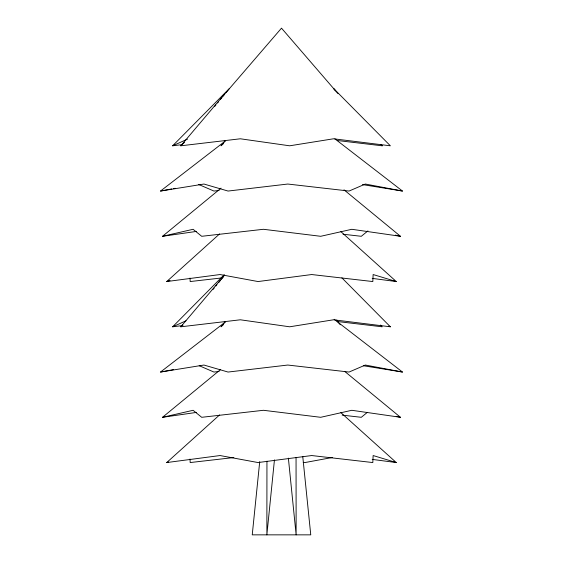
<?xml version="1.0" encoding="UTF-8"?>
<svg xmlns="http://www.w3.org/2000/svg" width="563" height="563" viewBox="0 0 563 563"><rect width="100%" height="100%" fill="white"/><g stroke="black" fill="none" stroke-linecap="round" stroke-linejoin="round"><path stroke-width="0.84" d="M266.946 461.188L266.869 534.85L274.448 459.887M259.719 461.632L252.238 534.85L310.762 534.85L302.746 456.403M214.77 106.358L215.875 104.999M217.529 102.973L218.634 101.621M220.288 99.595L221.942 97.568M223.039 96.217L224.693 94.19M225.798 92.839L281.5 28.15L337.87 93.479M213.117 289.382L214.221 288.031M215.875 286.004L216.98 284.653M218.634 282.626L220.288 280.599M221.386 279.248L223.595 276.546M225.481 140.44L220.999 145.803L223.546 143.558M225.481 321.438L220.999 326.8L223.546 324.562M335.548 90.812L333.894 88.785L390.363 145.803L333.528 138.787L289.649 145.803L240.338 138.787L180.786 145.803L229.106 88.785L172.637 145.803L182.109 144.635M341.875 277.841L390.363 326.8L333.528 319.791L289.649 326.8L240.338 319.791L180.786 326.8L224.56 275.152M182.975 325.527L172.637 326.8L224.194 274.744M180.786 145.803L184.551 142.298M180.786 326.8L182.672 325.048M340.847 231.59L396.268 281.549L373.135 274.54L372.819 281.549L311.684 274.54L258.058 281.549L220.042 274.54L166.732 281.549L219.549 233.941M340.847 412.588L396.268 462.554L373.135 455.544L372.819 462.554L311.684 455.544L258.058 462.554L220.042 455.544L166.732 462.554L219.549 414.945M196.396 231.421L162.517 236.298L221.041 188.141M196.396 412.419L162.517 417.303L220.372 369.701M367.906 230.907L361.298 236.298L343.036 234.229M367.245 412.447L361.298 417.303L342.163 415.128M334.851 138.829L402.496 191.054L365.345 184.038L349.053 191.054L287.777 184.038L228.057 191.054L203.933 184.038L160.504 191.054L225.39 140.961M334.162 319.298L402.496 372.052L365.345 365.042L349.053 372.052L287.777 365.042L228.057 372.052L203.933 365.042L160.504 372.052L225.39 321.966M172.637 145.803L187.528 139.138M172.637 326.8L185.959 320.84M166.732 281.549L170.04 280.55M166.732 462.554L168.386 462.054M162.517 236.298L193.109 229.289L201.702 236.298L263.442 229.289L320.685 236.298L351.833 229.289L400.483 236.298L343.979 189.801M162.517 417.303L193.109 410.293L201.702 417.303L263.442 410.293L320.685 417.303L351.833 410.293L400.483 417.303L344.647 371.355M160.504 191.054L171.736 188.929M173.467 188.605L175.192 188.281M160.504 372.052L173.467 369.61M332.592 457.452L304.942 462.554L303.218 462.329M219.12 190.456L213.947 191.054L198.436 184.375M221.625 277.946L190.181 281.549L190.02 278.045M219.12 371.46L213.947 372.052L199.211 365.711M233.849 457.543L190.181 462.554L190.02 459.049M337.328 140.518L382.214 145.803L381.074 144.459M337.328 321.515L382.214 326.8L380.328 325.048M372.192 278.382L396.268 281.549M372.192 459.387L396.268 462.554M362.473 184.587L402.496 191.054M363.325 365.725L402.496 372.052M395.381 235.13L400.483 236.298M396.232 416.331L400.483 417.303M388.794 326.104L390.363 326.8M380.961 144.635L382.214 145.803M336.4 320.101L340.319 324.788M288.376 458.141L296.131 534.85L296.054 457.677"/></g></svg>
